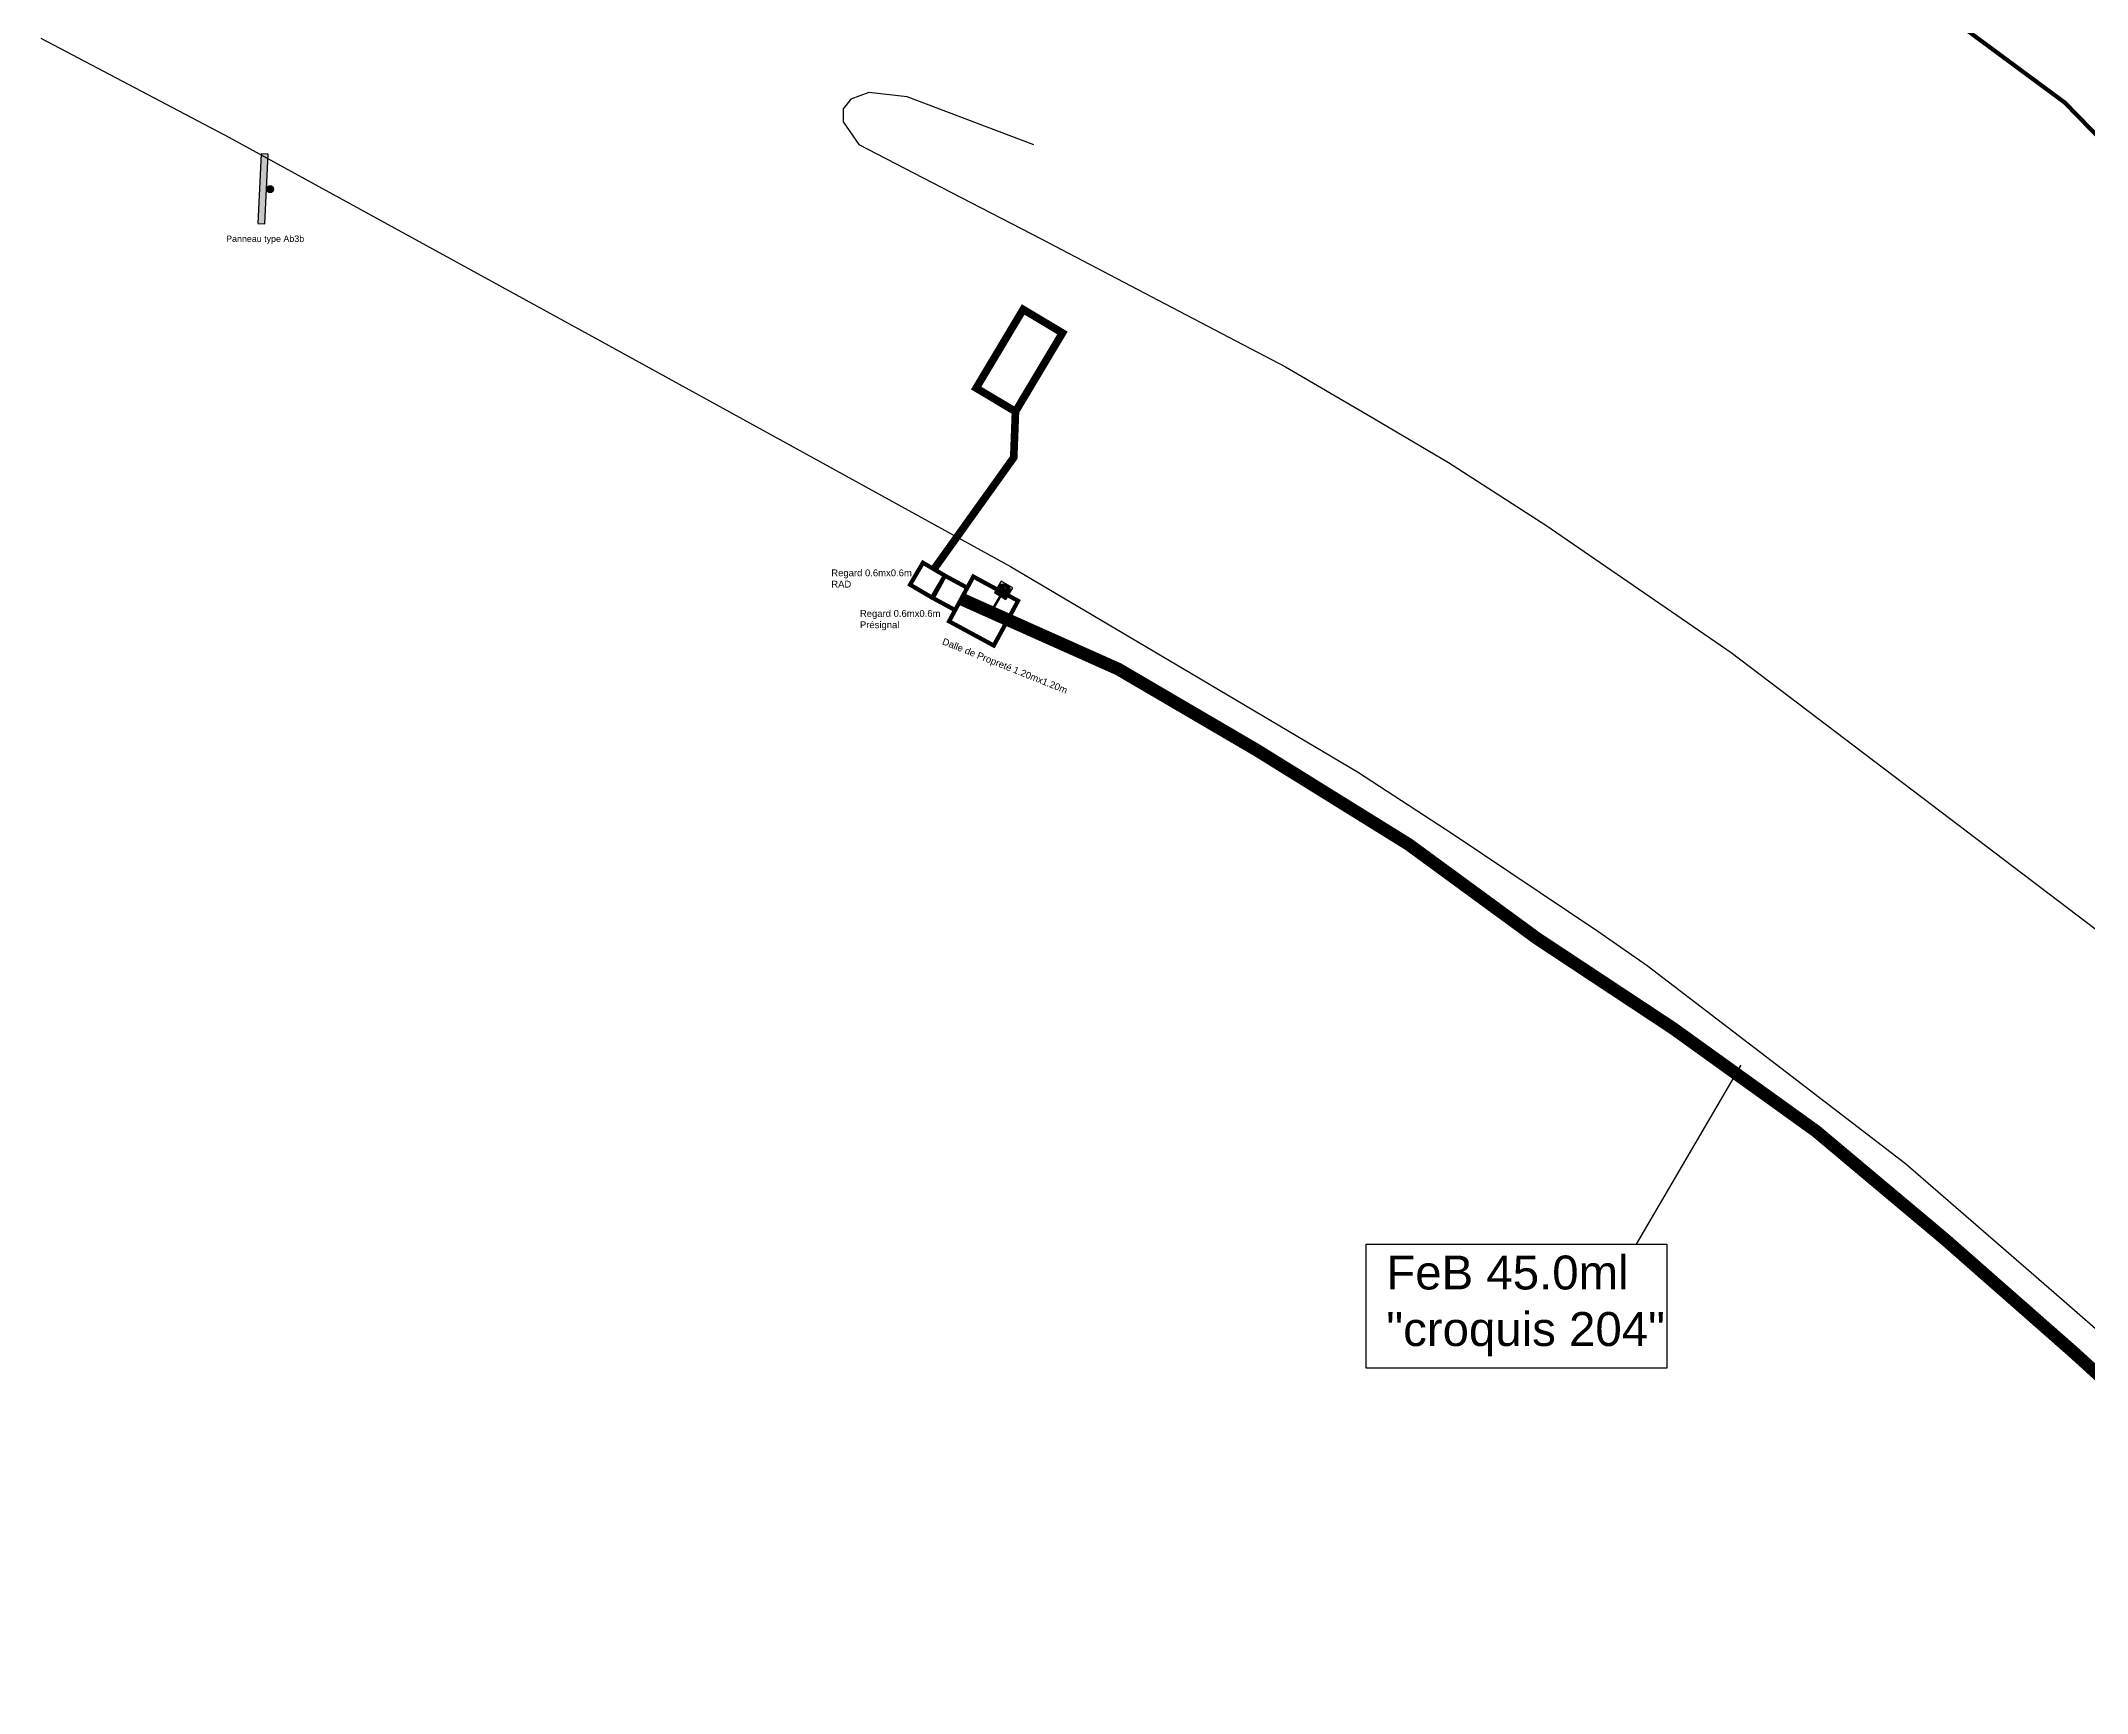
# Model space of a CAD drawing. Extents: x 599509 to 599717, y 117117 to 117381.
# Drawn here: x 599610.05 to 599658.3, y 117252.66 to 117291.63 of the extents above; entities that cross this region are included whole.
import ezdxf
from ezdxf.enums import TextEntityAlignment as Align

# ---------------------------------------------------------------- set-up
doc = ezdxf.new("R2010")
doc.units = 0
doc.linetypes.add('AXES', pattern=[50.8, 31.75, -6.35, 6.35, -6.35])
doc.linetypes.add('CHEMINEMENT', pattern=[23, 12, -2, 1, -2, 1, -2, 1, -2])
for name, color, linetype in [('_SDEL_Boucle sol', 144, 'Continuous'), ('_SDEL_Chambre-Tampon a poser', 20, 'Continuous'), ('_SDEL_Dalle proprete', 251, 'Continuous'), ('_SDEL_Fourreaux Enrobe Beton', 215, 'AXES'), ('_SDEL_Fourreaux existants', 7, 'Continuous'), ('_SDEL_GLISSIERES Securites', 6, 'Continuous'), ('_SDEL_Panneaux Routiers', 7, 'Continuous'), ('_SDEL_PreSignal', 7, 'Continuous'), ('CAC ARMOIRE + FEU', 7, 'Continuous'), ('DETAILS', 7, 'Continuous')]:
    doc.layers.add(name, color=color, linetype=linetype)
doc.styles.add('arial', font='arial.ttf', dxfattribs={"height": 3})
doc.styles.get("Standard").update_dxf_attribs({"font": 'arial.ttf'})
doc.linetypes.add('Gs4', pattern='A,12.7,-5.08,["Gs4",Standard,S=2.54,R=0,X=-2.54,Y=-1.27],-5.08', length=22.86)

# ---------------------------------------------------------------- blocks, each defined once
blk = doc.blocks.new('A$C35364F0D')
h = blk.add_hatch(color=11)
h.paths.add_polyline_path([(3.08, 6.62, 1), (0.07, 6.62, 1)])
h.paths.add_polyline_path([(0.52, 6.62, -1), (2.63, 6.62, -1)], flags=16)
h = blk.add_hatch(color=1)
h.paths.add_polyline_path([(1.57, 7.67), (2.8, 5.55), (0.35, 5.55)], flags=16)
edge = h.paths.add_edge_path()
edge.add_line((0.17, 5.34), (2.98, 5.34))
edge.add_arc((2.98, 5.44), 0.102, 269.9994, 389.9993)
edge.add_line((3.07, 5.5), (1.66, 7.93))
edge.add_arc((1.57, 7.88), 0.102, 30, 150)
edge.add_line((1.49, 7.93), (0.08, 5.5))
edge.add_arc((0.17, 5.44), 0.102, 150.0007, 270.0006)
blk.add_hatch(color=1).paths.add_polyline_path([(1.79, 6.82, 1), (1.4, 6.82, 1)])
h = blk.add_hatch(color=40)
h.paths.add_polyline_path([(1.79, 6.34, 1), (1.4, 6.34, 1)])
h.paths.add_polyline_path([(1.79, 5.9, 1), (1.4, 5.9, 1)])
at = {"color": 0}
for p, q in [((1.45, 5.05), (1.45, 0)), ((1.45, 5.05), (1.7, 5.05)), ((1.7, 5.05), (1.7, 0))]:
    blk.add_line(p, q, dxfattribs=at)
at = {"color": 7}
blk.add_lwpolyline([(0, 5.05), (3.15, 5.05), (3.15, 8.2), (0, 8.2)], close=True, dxfattribs=at)
at = {"color": 7, "linetype": 'Continuous'}
blk.add_lwpolyline([(0.02, 5.53), (1.43, 7.96, -0.57735), (1.72, 7.96), (3.13, 5.53, -0.57735), (2.98, 5.28), (0.17, 5.28, -0.57735)], format="xyb", close=True, dxfattribs=at)
at = {"color": 1, "linetype": 'Continuous'}
blk.add_lwpolyline([(0.17, 5.34), (2.98, 5.34, 0.57735), (3.07, 5.5), (1.66, 7.93, 0.57735), (1.49, 7.93), (0.08, 5.5, 0.57735)], format="xyb", close=True, dxfattribs=at)
blk.add_lwpolyline([(1.57, 7.67), (2.8, 5.55), (0.35, 5.55)], close=True, dxfattribs=at)
at = {"color": 7, "linetype": 'Continuous'}
blk.add_lwpolyline([(1.32, 5.95), (1.32, 6.82, -1), (1.88, 6.82), (1.88, 5.9, -1.076663), (1.32, 5.95, -0.862313)], format="xyb", dxfattribs=at)
at = {"color": 252}
for radius in [1.57, 1.5]:
    blk.add_circle((1.58, 6.62), radius, dxfattribs=at)
at = {"color": 11}
blk.add_circle((1.58, 6.62), 1.06, dxfattribs=at)
for centre, radius in [((1.59, 6.82), 0.199), ((1.59, 6.34), 0.199), ((1.59, 5.9), 0.197)]:
    blk.add_circle(centre, radius)
at = {"layer": 'CAC ARMOIRE + FEU', "color": 0}
blk.add_line((1.45, 0), (1.7, 0), dxfattribs=at)
at = {"color": 11, "style": 'arial'}
blk.add_attdef('50', text='', height=1.26, dxfattribs=at).set_placement((1.62, 6.65), align=Align.MIDDLE)
blk = doc.blocks.new('Panneau')
h = blk.add_hatch(color=0)
edge = h.paths.add_edge_path()
edge.add_arc((0, 0), 0.05, 0, 360)
blk.add_hatch(color=0).paths.add_polyline_path([(0.5, -0.15), (0.5, -0.05), (-0.5, -0.05), (-0.5, -0.15)])
at = {"color": 0}
blk.add_lwpolyline([(0.5, -0.15), (0.5, -0.05), (-0.5, -0.05), (-0.5, -0.15)], close=True, dxfattribs=at)
blk.add_circle((0, 0), 0.05, dxfattribs=at)

msp = doc.modelspace()

# ---------------------------------------------------------------- linework, layer by layer
at = {"layer": '_SDEL_Boucle sol', "const_width": 0.18}
msp.add_lwpolyline([(599633.031, 117282.889), (599632.104, 117283.443), (599633.212, 117285.297), (599634.139, 117284.743), (599633.031, 117282.889), (599632.99, 117281.805), (599631.107, 117279.171)], dxfattribs=at)
at = {"layer": '_SDEL_Chambre-Tampon a poser', "const_width": 0.1}
for points in [[(599630.849, 117279.323), (599630.545, 117278.805), (599631.063, 117278.502), (599631.366, 117279.019)], [(599631.366, 117279.019), (599631.08, 117278.492), (599631.608, 117278.206), (599631.894, 117278.733)]]:
    msp.add_lwpolyline(points, close=True, dxfattribs=at)
at = {"layer": '_SDEL_Dalle proprete', "const_width": 0.1}
msp.add_lwpolyline([(599632.037, 117278.997), (599631.465, 117277.942), (599632.52, 117277.37), (599633.092, 117278.425)], close=True, dxfattribs=at)
at = {"layer": '_SDEL_Fourreaux Enrobe Beton', "ltscale": 0.3, "const_width": 0.3}
msp.add_lwpolyline([(599631.751, 117278.47), (599635.459, 117276.813), (599638.727, 117274.9), (599642.301, 117272.681), (599645.333, 117270.461), (599648.536, 117268.343), (599651.912, 117265.915), (599654.949, 117263.367), (599657.933, 117260.746), (599660.852, 117258.095), (599663.7, 117255.343), (599665.745, 117252.813)], dxfattribs=at)
at = {"layer": '_SDEL_Fourreaux Enrobe Beton', "linetype": 'ByBlock', "ltscale": 10}
msp.add_lwpolyline([(599650.136, 117267.477), (599647.671, 117263.249)], dxfattribs=at)
msp.add_lwpolyline([(599641.3, 117263.249), (599648.394, 117263.249), (599648.394, 117260.327), (599641.3, 117260.327)], close=True, dxfattribs=at)
at = {"layer": '_SDEL_Fourreaux existants', "color": 251, "linetype": 'CHEMINEMENT', "ltscale": 0.2, "const_width": 0.1}
msp.add_lwpolyline([(599671.424, 117276.185), (599657.773, 117290.178), (599652.984, 117293.717), (599647.9, 117296.413), (599644.708, 117298.683)], dxfattribs=at)
at = {"layer": '_SDEL_GLISSIERES Securites', "color": 251, "linetype": 'Gs4', "ltscale": 0.8}
for points in [[(599610.049, 117291.694), (599614.484, 117289.364), (599623.285, 117284.53), (599628.101, 117281.882), (599632.917, 117279.235), (599637.007, 117276.815), (599641.098, 117274.395), (599643.35, 117272.92), (599646.765, 117270.634), (599647.928, 117269.823), (599650.974, 117267.488), (599654.02, 117265.153), (599657.515, 117262.119), (599658.68, 117261.107)], [(599633.462, 117289.179), (599632.364, 117289.596), (599630.479, 117290.312), (599629.574, 117290.411), (599629.146, 117290.258), (599628.967, 117290.027), (599628.966, 117289.726), (599629.338, 117289.19), (599631.505, 117288.066), (599633.638, 117286.961), (599636.73, 117285.341), (599639.401, 117283.941), (599641.323, 117282.816), (599643.245, 117281.691), (599645.54, 117280.212), (599647.722, 117278.71), (599649.905, 117277.207), (599654.636, 117273.625), (599658.907, 117270.371)]]:
    msp.add_lwpolyline(points, dxfattribs=at)

# ---------------------------------------------------------------- block references
at = {"layer": '_SDEL_Panneaux Routiers', "color": 251, "xscale": 1.640419947506562, "yscale": 1.640419947506562, "zscale": 1.640419947506562, "rotation": 267.2102302714062}
msp.add_blockref('Panneau', (599615.452, 117288.134), dxfattribs=at)
at = {"layer": '_SDEL_PreSignal'}
ref = msp.add_blockref('A$C35364F0D', (599632.278, 117278.184), dxfattribs=dict(at, xscale=0.1, yscale=0.1, zscale=0.1, rotation=329.2446966548745))
ref.add_attrib('50', '50', dxfattribs={"layer": 'DETAILS', "color": 11, "height": 0.126, "rotation": 329.2447, "style": 'arial'}).set_placement((599632.758, 117278.672), align=Align.MIDDLE)

# ---------------------------------------------------------------- texts
at = {"layer": '_SDEL_Chambre-Tampon a poser', "char_height": 0.16, "width": 5.9235, "attachment_point": 1}
for s, insert in [('Regard 0.6mx0.6m\\PRAD', (599628.687, 117279.165)), ('Regard 0.6mx0.6m\\PPrésignal', (599629.362, 117278.207))]:
    msp.add_mtext(s, dxfattribs=dict(at, insert=insert))
at = {"layer": '_SDEL_Dalle proprete', "insert": (599631.348, 117277.553), "char_height": 0.16, "width": 5.9235, "attachment_point": 1, "rotation": 338.1986}
msp.add_mtext('Dalle de Propreté 1.20mx1.20m', dxfattribs=at)
at = {"layer": '_SDEL_Fourreaux Enrobe Beton', "linetype": 'ByBlock', "ltscale": 10, "insert": (599641.776, 117262.983), "char_height": 0.8, "width": 6.60756, "attachment_point": 1, "style": 'arial'}
msp.add_mtext('FeB 45.0ml^J"croquis 204"', dxfattribs=at)
at = {"layer": '_SDEL_Panneaux Routiers', "color": 251, "insert": (599615.337, 117287.04), "char_height": 0.15001, "width": 2.50744, "attachment_point": 2}
msp.add_mtext('Panneau type Ab3b', dxfattribs=at)

doc.saveas('drawing.dxf')
